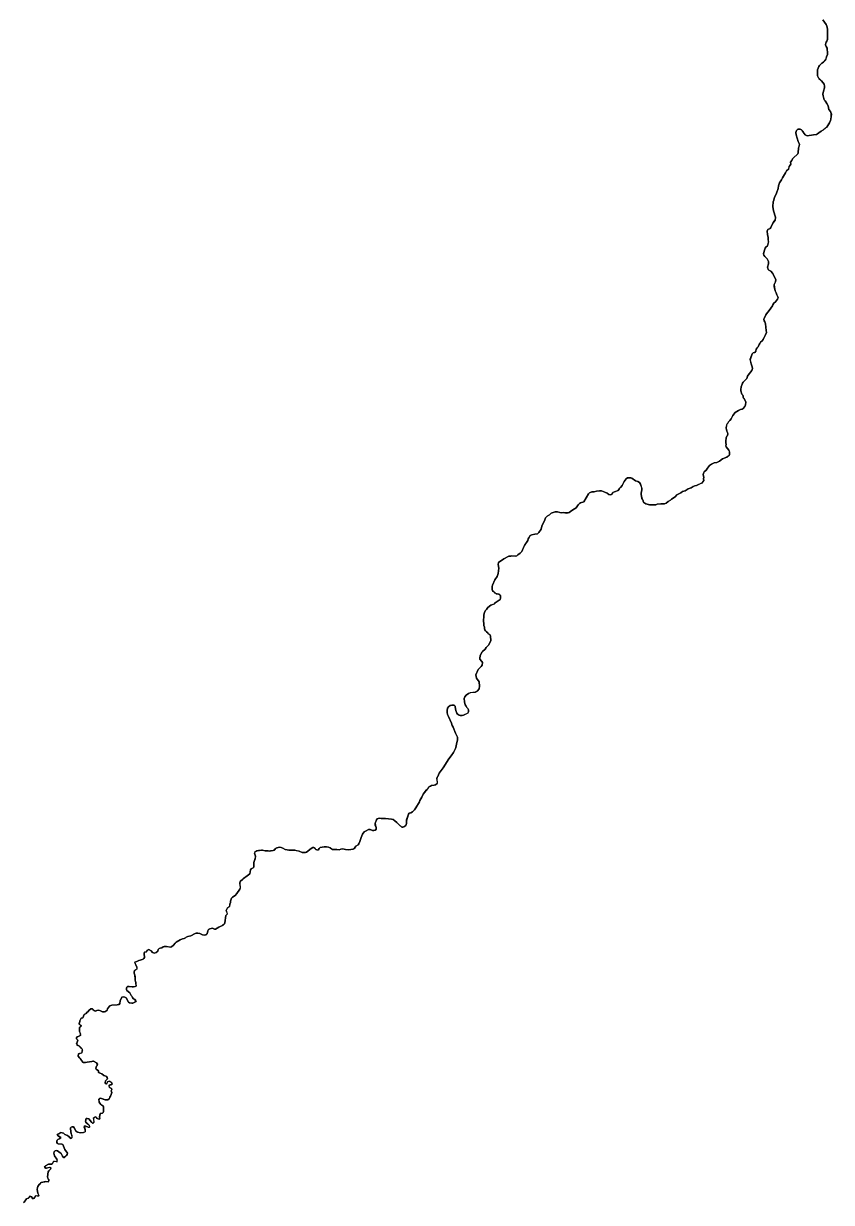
# Model space of a CAD drawing. Extents: x -74 to -34.8, y -33.8 to 5.3.
# Drawn here: x -52.823 to -50.831, y -16.757 to -13.851 of the extents above; entities that cross this region are included whole.
import ezdxf

# ---------------------------------------------------------------- set-up
doc = ezdxf.new("R2010")
doc.units = 0
doc.header["$LTSCALE"] = 2
doc.layers.add('UFEBRASIL', color=7, linetype='Continuous')

msp = doc.modelspace()

# ---------------------------------------------------------------- linework, layer by layer
at = {"layer": 'UFEBRASIL'}
for points in [[(-50.8528, -13.8421), (-50.844, -13.8536), (-50.8423, -13.8574), (-50.8415, -13.86), (-50.8406, -13.8658), (-50.841, -13.8773), (-50.8409, -13.8888), (-50.8413, -13.8917), (-50.8426, -13.895), (-50.8443, -13.8971), (-50.8451, -13.8991), (-50.8457, -13.9035), (-50.8444, -13.9076), (-50.8421, -13.9121), (-50.8416, -13.9145), (-50.8411, -13.9227), (-50.8413, -13.9273), (-50.8438, -13.9334), (-50.8457, -13.9417), (-50.851, -13.9463), (-50.8549, -13.949), (-50.8611, -13.9545), (-50.8627, -13.9569), (-50.8654, -13.965), (-50.866, -13.9752), (-50.8656, -13.9802), (-50.8644, -13.9831), (-50.8621, -13.9866), (-50.8574, -13.9904), (-50.8555, -13.9924), (-50.8492, -14.0008), (-50.8484, -14.0059), (-50.8484, -14.0097), (-50.8511, -14.018), (-50.8522, -14.0252), (-50.8519, -14.0291), (-50.8489, -14.039), (-50.8464, -14.0417), (-50.8455, -14.0441), (-50.8424, -14.0485), (-50.8397, -14.0537), (-50.8377, -14.0635), (-50.8338, -14.0682), (-50.8313, -14.0745), (-50.8318, -14.0809), (-50.8337, -14.0898), (-50.8362, -14.0958), (-50.8426, -14.1063), (-50.8505, -14.1129), (-50.8562, -14.1168), (-50.8627, -14.1207), (-50.8691, -14.1257), (-50.8756, -14.1257), (-50.8801, -14.1265), (-50.8865, -14.127), (-50.8901, -14.1279), (-50.8928, -14.1274), (-50.896, -14.1254), (-50.8989, -14.1223), (-50.9031, -14.115), (-50.9048, -14.1132), (-50.9082, -14.1118), (-50.9138, -14.1116), (-50.9158, -14.113), (-50.9175, -14.1148), (-50.9191, -14.1197), (-50.9186, -14.1258), (-50.9137, -14.1418), (-50.911, -14.1467), (-50.9104, -14.1495), (-50.9115, -14.1561), (-50.9128, -14.1576), (-50.9133, -14.1698), (-50.9144, -14.1722), (-50.9259, -14.1829), (-50.9272, -14.1848), (-50.9289, -14.1884), (-50.9319, -14.1927), (-50.9317, -14.1977), (-50.9327, -14.2005), (-50.9356, -14.2039), (-50.937, -14.2104), (-50.9417, -14.2146), (-50.9449, -14.219), (-50.9523, -14.2312), (-50.9547, -14.2365), (-50.9594, -14.2436), (-50.9622, -14.2509), (-50.9624, -14.2575), (-50.9671, -14.2692), (-50.9682, -14.2733), (-50.9716, -14.2793), (-50.9734, -14.2865), (-50.9753, -14.2909), (-50.976, -14.3019), (-50.9743, -14.3126), (-50.9693, -14.3281), (-50.9697, -14.3357), (-50.9759, -14.343), (-50.9806, -14.3542), (-50.9821, -14.3563), (-50.9879, -14.359), (-50.9899, -14.3627), (-50.9892, -14.3709), (-50.9874, -14.379), (-50.9876, -14.3818), (-50.9872, -14.386), (-50.9868, -14.3894), (-50.9877, -14.3955), (-50.9891, -14.3992), (-50.9931, -14.4025), (-50.9949, -14.4052), (-50.9958, -14.4073), (-50.9967, -14.4095), (-50.9991, -14.4192), (-50.9982, -14.4219), (-50.9956, -14.4257), (-50.9924, -14.4285), (-50.9897, -14.4316), (-50.9879, -14.4346), (-50.9866, -14.4375), (-50.9868, -14.4438), (-50.9887, -14.4518), (-50.9885, -14.4542), (-50.987, -14.4571), (-50.9855, -14.4589), (-50.9803, -14.4613), (-50.9758, -14.467), (-50.9719, -14.4761), (-50.9682, -14.4823), (-50.9695, -14.4876), (-50.9725, -14.4944), (-50.972, -14.5018), (-50.97, -14.5099), (-50.9675, -14.5153), (-50.9662, -14.5203), (-50.9632, -14.5247), (-50.9628, -14.527), (-50.964, -14.5307), (-50.9692, -14.5375), (-50.9731, -14.5406), (-50.9755, -14.5446), (-50.9762, -14.5467), (-50.9847, -14.5589), (-50.9911, -14.5669), (-50.9927, -14.5693), (-50.9974, -14.5782), (-50.9977, -14.5802), (-50.9975, -14.5839), (-50.9952, -14.5868), (-50.994, -14.5915), (-50.9925, -14.6082), (-50.9918, -14.6138), (-50.996, -14.6232), (-50.9994, -14.6302), (-51.0018, -14.633), (-51.0061, -14.6368), (-51.0076, -14.64), (-51.0097, -14.6427), (-51.0123, -14.6484), (-51.0142, -14.6502), (-51.0165, -14.654), (-51.0178, -14.6591), (-51.02, -14.6624), (-51.0213, -14.6628), (-51.0245, -14.6626), (-51.0265, -14.6657), (-51.0316, -14.6801), (-51.0292, -14.6902), (-51.0265, -14.6976), (-51.0262, -14.7013), (-51.0272, -14.7068), (-51.0368, -14.7179), (-51.0383, -14.7203), (-51.0397, -14.7265), (-51.0435, -14.7294), (-51.0493, -14.7353), (-51.0505, -14.7376), (-51.051, -14.7404), (-51.054, -14.7467), (-51.055, -14.7531), (-51.0547, -14.7562), (-51.0525, -14.7644), (-51.0501, -14.7673), (-51.049, -14.7698), (-51.0491, -14.7735), (-51.0466, -14.7754), (-51.0456, -14.7772), (-51.0425, -14.7846), (-51.043, -14.7914), (-51.0445, -14.795), (-51.0488, -14.8), (-51.0515, -14.8017), (-51.0555, -14.8026), (-51.0608, -14.8051), (-51.0645, -14.8072), (-51.0684, -14.8103), (-51.0742, -14.8175), (-51.0783, -14.8253), (-51.0817, -14.8297), (-51.0848, -14.8328), (-51.087, -14.8366), (-51.0884, -14.8382), (-51.0898, -14.8412), (-51.0908, -14.8496), (-51.0897, -14.852), (-51.0888, -14.8558), (-51.0875, -14.8589), (-51.0869, -14.8626), (-51.0877, -14.8664), (-51.0893, -14.8686), (-51.0911, -14.8728), (-51.0918, -14.8804), (-51.0918, -14.8846), (-51.0912, -14.8889), (-51.0915, -14.8918), (-51.0911, -14.895), (-51.0843, -14.9027), (-51.0823, -14.9074), (-51.0825, -14.9136), (-51.0832, -14.9159), (-51.0892, -14.9198), (-51.0996, -14.9241), (-51.1028, -14.9265), (-51.1069, -14.9296), (-51.1137, -14.9331), (-51.1202, -14.9341), (-51.1271, -14.9371), (-51.1318, -14.9406), (-51.1347, -14.9436), (-51.1367, -14.9471), (-51.1403, -14.952), (-51.1448, -14.9562), (-51.1469, -14.9595), (-51.1475, -14.9639), (-51.1462, -14.9697), (-51.1464, -14.9738), (-51.146, -14.9775), (-51.1508, -14.9838), (-51.1604, -14.9884), (-51.1644, -14.9898), (-51.1685, -14.9905), (-51.1725, -14.992), (-51.1772, -14.9957), (-51.1842, -14.998), (-51.192, -15.0027), (-51.1987, -15.0049), (-51.2026, -15.0081), (-51.2122, -15.0129), (-51.217, -15.0181), (-51.2253, -15.0234), (-51.2284, -15.0261), (-51.2341, -15.0296), (-51.2385, -15.0336), (-51.2426, -15.0354), (-51.2485, -15.0349), (-51.2523, -15.0351), (-51.2608, -15.0363), (-51.2646, -15.0373), (-51.2697, -15.0373), (-51.2719, -15.0378), (-51.2795, -15.0372), (-51.2905, -15.0343), (-51.2945, -15.0309), (-51.2965, -15.0256), (-51.2986, -15.0223), (-51.3007, -15.0121), (-51.3004, -15.0092), (-51.2985, -15.0007), (-51.2989, -14.9957), (-51.3019, -14.9865), (-51.3045, -14.9829), (-51.3084, -14.9803), (-51.3141, -14.9783), (-51.3231, -14.9718), (-51.3262, -14.9709), (-51.3338, -14.9713), (-51.3378, -14.9734), (-51.3421, -14.9799), (-51.3474, -14.9902), (-51.3509, -14.9944), (-51.354, -14.9976), (-51.3545, -14.9992), (-51.3573, -15.0025), (-51.3699, -15.0076), (-51.3739, -15.0118), (-51.3768, -15.0129), (-51.3802, -15.0123), (-51.3845, -15.0092), (-51.3901, -15.0064), (-51.3984, -15.0035), (-51.4029, -15.0032), (-51.4109, -15.0036), (-51.4161, -15.0059), (-51.4222, -15.0059), (-51.4278, -15.0083), (-51.4305, -15.0104), (-51.4417, -15.0301), (-51.4497, -15.0327), (-51.4524, -15.0341), (-51.4562, -15.038), (-51.4587, -15.0427), (-51.4608, -15.0447), (-51.4646, -15.0477), (-51.4718, -15.0515), (-51.4777, -15.0567), (-51.4805, -15.0576), (-51.4874, -15.0574), (-51.4916, -15.0565), (-51.4972, -15.057), (-51.5007, -15.0568), (-51.5065, -15.055), (-51.5124, -15.0546), (-51.5222, -15.0584), (-51.5264, -15.0623), (-51.5325, -15.0656), (-51.536, -15.0697), (-51.5388, -15.0772), (-51.5425, -15.0827), (-51.5454, -15.0904), (-51.5473, -15.0973), (-51.5527, -15.1059), (-51.5562, -15.1092), (-51.5627, -15.1099), (-51.5703, -15.1114), (-51.5739, -15.1135), (-51.5777, -15.1189), (-51.579, -15.1217), (-51.5798, -15.1253), (-51.5886, -15.139), (-51.5948, -15.1524), (-51.599, -15.1567), (-51.6047, -15.1609), (-51.6072, -15.1635), (-51.6107, -15.1639), (-51.6199, -15.1636), (-51.6221, -15.1638), (-51.627, -15.1645), (-51.6393, -15.1706), (-51.6521, -15.1799), (-51.6532, -15.1845), (-51.6512, -15.1938), (-51.6529, -15.2067), (-51.6557, -15.214), (-51.6611, -15.2225), (-51.6668, -15.2355), (-51.6676, -15.2385), (-51.668, -15.2463), (-51.6672, -15.2489), (-51.6657, -15.251), (-51.6624, -15.2531), (-51.6577, -15.2568), (-51.6515, -15.258), (-51.6492, -15.2591), (-51.6476, -15.2607), (-51.647, -15.2627), (-51.6469, -15.2679), (-51.6481, -15.2707), (-51.6601, -15.2795), (-51.6635, -15.2824), (-51.6714, -15.2853), (-51.6788, -15.2907), (-51.6821, -15.2956), (-51.6847, -15.2985), (-51.6868, -15.3028), (-51.6883, -15.3089), (-51.6886, -15.3159), (-51.6892, -15.3198), (-51.6882, -15.3352), (-51.6869, -15.3392), (-51.6869, -15.343), (-51.6862, -15.3459), (-51.6844, -15.3485), (-51.6822, -15.3509), (-51.6789, -15.3534), (-51.6778, -15.3552), (-51.6736, -15.3574), (-51.672, -15.3616), (-51.6714, -15.3717), (-51.6722, -15.3747), (-51.6773, -15.3833), (-51.6827, -15.3895), (-51.6854, -15.3935), (-51.6914, -15.3993), (-51.6937, -15.4011), (-51.6976, -15.41), (-51.6982, -15.4156), (-51.6979, -15.4178), (-51.693, -15.4235), (-51.6915, -15.4265), (-51.6929, -15.4332), (-51.6949, -15.436), (-51.7007, -15.4416), (-51.7024, -15.4438), (-51.7084, -15.4565), (-51.7061, -15.4645), (-51.6996, -15.4737), (-51.6988, -15.485), (-51.7001, -15.4908), (-51.7047, -15.4967), (-51.7097, -15.4991), (-51.7215, -15.5008), (-51.726, -15.5025), (-51.7319, -15.5068), (-51.7355, -15.5109), (-51.7367, -15.5149), (-51.7361, -15.5232), (-51.7343, -15.5302), (-51.7323, -15.5341), (-51.7301, -15.5374), (-51.7275, -15.5399), (-51.726, -15.5426), (-51.726, -15.5472), (-51.7277, -15.5508), (-51.7382, -15.5559), (-51.7421, -15.5568), (-51.7468, -15.5565), (-51.753, -15.554), (-51.7551, -15.551), (-51.7573, -15.5443), (-51.7588, -15.5356), (-51.7594, -15.5336), (-51.7619, -15.5316), (-51.7671, -15.5312), (-51.7714, -15.5324), (-51.7756, -15.5358), (-51.7776, -15.539), (-51.7788, -15.5445), (-51.7786, -15.5496), (-51.7776, -15.5543), (-51.7758, -15.5592), (-51.7682, -15.5756), (-51.7663, -15.5814), (-51.7637, -15.5857), (-51.7582, -15.6002), (-51.7537, -15.6102), (-51.7536, -15.6166), (-51.7556, -15.6278), (-51.7578, -15.6359), (-51.7586, -15.638), (-51.7636, -15.6477), (-51.7693, -15.6566), (-51.7748, -15.664), (-51.7885, -15.6856), (-51.7983, -15.6993), (-51.8019, -15.7069), (-51.8035, -15.7092), (-51.8045, -15.7141), (-51.8032, -15.723), (-51.8038, -15.7249), (-51.8072, -15.7275), (-51.8109, -15.7287), (-51.8173, -15.7298), (-51.8201, -15.7309), (-51.8224, -15.7323), (-51.8254, -15.7355), (-51.8272, -15.7373), (-51.8382, -15.7507), (-51.8415, -15.7584), (-51.8463, -15.7668), (-51.8474, -15.7695), (-51.8562, -15.7846), (-51.8594, -15.7892), (-51.8617, -15.7919), (-51.8647, -15.7942), (-51.8688, -15.7965), (-51.8721, -15.7977), (-51.8739, -15.8003), (-51.8753, -15.8029), (-51.8793, -15.8162), (-51.8789, -15.8228), (-51.8796, -15.8254), (-51.881, -15.8278), (-51.8856, -15.8315), (-51.8881, -15.8323), (-51.8902, -15.832), (-51.8932, -15.8301), (-51.8948, -15.8287), (-51.9028, -15.8207), (-51.9079, -15.8163), (-51.912, -15.8136), (-51.9159, -15.8126), (-51.9309, -15.8112), (-51.9419, -15.8107), (-51.9452, -15.8101), (-51.9488, -15.8104), (-51.9516, -15.812), (-51.9532, -15.814), (-51.9559, -15.8203), (-51.9566, -15.8226), (-51.9558, -15.828), (-51.9538, -15.8327), (-51.9536, -15.8351), (-51.9541, -15.8377), (-51.9576, -15.84), (-51.9598, -15.8403), (-51.9627, -15.8401), (-51.9689, -15.8376), (-51.9727, -15.8378), (-51.9787, -15.8409), (-51.9833, -15.844), (-51.9872, -15.8495), (-51.9911, -15.8575), (-51.994, -15.8676), (-51.9964, -15.8731), (-51.9981, -15.8753), (-52.0041, -15.8789), (-52.008, -15.8855), (-52.0113, -15.8862), (-52.0214, -15.8878), (-52.0298, -15.8875), (-52.0361, -15.8858), (-52.0413, -15.8865), (-52.0448, -15.8877), (-52.0505, -15.8872), (-52.0581, -15.8874), (-52.0633, -15.8862), (-52.0673, -15.8833), (-52.0714, -15.8815), (-52.0761, -15.8806), (-52.0792, -15.8805), (-52.082, -15.8807), (-52.0918, -15.8826), (-52.0944, -15.8846), (-52.0973, -15.8887), (-52.1003, -15.8883), (-52.1024, -15.8874), (-52.1042, -15.8859), (-52.1075, -15.8823), (-52.1097, -15.8821), (-52.1144, -15.8847), (-52.1173, -15.8871), (-52.126, -15.8941), (-52.1285, -15.895), (-52.1361, -15.8942), (-52.1436, -15.8911), (-52.1483, -15.8902), (-52.1542, -15.8891), (-52.1691, -15.8888), (-52.1733, -15.8884), (-52.1786, -15.887), (-52.1839, -15.8838), (-52.1881, -15.882), (-52.1911, -15.8818), (-52.1959, -15.882), (-52.1989, -15.8833), (-52.202, -15.8851), (-52.2037, -15.8872), (-52.2061, -15.889), (-52.2076, -15.8895), (-52.2146, -15.8909), (-52.2187, -15.891), (-52.2206, -15.8909), (-52.2274, -15.8904), (-52.2288, -15.8903), (-52.2338, -15.8891), (-52.2368, -15.8891), (-52.2412, -15.8899), (-52.2442, -15.89), (-52.2479, -15.8904), (-52.2508, -15.8918), (-52.2537, -15.8942), (-52.2539, -15.8965), (-52.2518, -15.9039), (-52.2522, -15.9103), (-52.2548, -15.9168), (-52.2556, -15.9203), (-52.2555, -15.9277), (-52.2559, -15.9305), (-52.2571, -15.9324), (-52.2619, -15.9351), (-52.2641, -15.9374), (-52.2653, -15.947), (-52.2683, -15.9494), (-52.2721, -15.9519), (-52.2809, -15.9586), (-52.2828, -15.9601), (-52.2891, -15.9661), (-52.2903, -15.97), (-52.289, -15.9822), (-52.2901, -15.9854), (-52.2971, -15.996), (-52.3016, -16.0003), (-52.3084, -16.0051), (-52.3105, -16.0074), (-52.3131, -16.0142), (-52.3134, -16.0176), (-52.3146, -16.0223), (-52.3154, -16.0278), (-52.3214, -16.033), (-52.3234, -16.0376), (-52.3231, -16.0402), (-52.321, -16.0466), (-52.3225, -16.0474), (-52.3247, -16.05), (-52.3271, -16.0679), (-52.3281, -16.0706), (-52.3327, -16.0742), (-52.3422, -16.0784), (-52.3503, -16.0839), (-52.3525, -16.0839), (-52.3576, -16.0813), (-52.361, -16.082), (-52.3639, -16.0825), (-52.3676, -16.0845), (-52.369, -16.0873), (-52.3705, -16.0952), (-52.3751, -16.0984), (-52.3784, -16.0986), (-52.3825, -16.0975), (-52.3888, -16.0946), (-52.394, -16.0933), (-52.3978, -16.0934), (-52.4002, -16.0942), (-52.4106, -16.1003), (-52.4185, -16.1014), (-52.4227, -16.1033), (-52.4243, -16.1047), (-52.4277, -16.1066), (-52.4311, -16.1074), (-52.4375, -16.1101), (-52.4467, -16.1158), (-52.4492, -16.1178), (-52.4533, -16.1231), (-52.4584, -16.1275), (-52.4618, -16.128), (-52.471, -16.1266), (-52.4732, -16.1267), (-52.477, -16.1264), (-52.479, -16.1273), (-52.4824, -16.1297), (-52.4865, -16.1301), (-52.4899, -16.132), (-52.4912, -16.1339), (-52.4921, -16.1382), (-52.4961, -16.1411), (-52.5007, -16.1427), (-52.5053, -16.1412), (-52.509, -16.1372), (-52.5147, -16.134), (-52.5174, -16.1354), (-52.5219, -16.1405), (-52.5255, -16.1406), (-52.5263, -16.1427), (-52.5258, -16.1447), (-52.5254, -16.1537), (-52.5271, -16.1562), (-52.5288, -16.1577), (-52.5357, -16.1603), (-52.5395, -16.1612), (-52.544, -16.1631), (-52.5486, -16.1651), (-52.5481, -16.1686), (-52.5461, -16.1712), (-52.5441, -16.1774), (-52.5443, -16.1821), (-52.5461, -16.1838), (-52.5499, -16.1865), (-52.5502, -16.1892), (-52.5502, -16.1921), (-52.5496, -16.1945), (-52.549, -16.1973), (-52.5485, -16.2014), (-52.5484, -16.2058), (-52.5481, -16.2103), (-52.5463, -16.2152), (-52.5462, -16.2196), (-52.5456, -16.224), (-52.548, -16.225), (-52.5523, -16.226), (-52.5554, -16.2261), (-52.5627, -16.2246), (-52.5667, -16.2251), (-52.5684, -16.2265), (-52.5697, -16.2289), (-52.5699, -16.232), (-52.5684, -16.2349), (-52.5609, -16.2405), (-52.5577, -16.247), (-52.5562, -16.2488), (-52.5545, -16.2523), (-52.5527, -16.2544), (-52.5503, -16.2563), (-52.5455, -16.26), (-52.5477, -16.2624), (-52.5503, -16.2645), (-52.5535, -16.2658), (-52.556, -16.266), (-52.5623, -16.2651), (-52.5644, -16.2634), (-52.5705, -16.2532), (-52.5735, -16.2511), (-52.5764, -16.25), (-52.5809, -16.2516), (-52.5849, -16.26), (-52.5861, -16.267), (-52.5874, -16.2692), (-52.5903, -16.2697), (-52.5928, -16.2701), (-52.6059, -16.2707), (-52.6108, -16.2724), (-52.6144, -16.2774), (-52.6162, -16.28), (-52.6175, -16.2832), (-52.6216, -16.2866), (-52.6235, -16.2874), (-52.6259, -16.2876), (-52.6288, -16.2871), (-52.6333, -16.2845), (-52.6375, -16.2836), (-52.6424, -16.2843), (-52.6478, -16.2854), (-52.6511, -16.2832), (-52.6533, -16.28), (-52.6571, -16.2802), (-52.6624, -16.2837), (-52.6644, -16.2867), (-52.6671, -16.2887), (-52.6689, -16.2916), (-52.6736, -16.2941), (-52.6769, -16.3023), (-52.6778, -16.3027), (-52.681, -16.3026), (-52.6829, -16.3059), (-52.6843, -16.3096), (-52.6849, -16.3131), (-52.6869, -16.3155), (-52.6853, -16.3179), (-52.6817, -16.3211), (-52.6817, -16.3228), (-52.6835, -16.3252), (-52.6852, -16.3262), (-52.6857, -16.3285), (-52.6853, -16.3348), (-52.6831, -16.3453), (-52.6864, -16.3473), (-52.6915, -16.3491), (-52.6932, -16.3511), (-52.6926, -16.3539), (-52.6897, -16.3568), (-52.691, -16.3623), (-52.693, -16.3683), (-52.6884, -16.3704), (-52.6856, -16.3723), (-52.6804, -16.3773), (-52.6777, -16.382), (-52.6789, -16.3836), (-52.6799, -16.3881), (-52.6815, -16.3891), (-52.6856, -16.3899), (-52.6875, -16.3912), (-52.6884, -16.3963), (-52.6855, -16.4006), (-52.6835, -16.4024), (-52.6815, -16.4053), (-52.6807, -16.4072), (-52.6766, -16.4123), (-52.671, -16.4123), (-52.6669, -16.4111), (-52.6552, -16.4094), (-52.6526, -16.4087), (-52.6505, -16.4087), (-52.6434, -16.4127), (-52.6411, -16.4167), (-52.6419, -16.4193), (-52.6436, -16.4216), (-52.6447, -16.4239), (-52.6451, -16.4262), (-52.6439, -16.4285), (-52.6386, -16.433), (-52.6375, -16.4379), (-52.6343, -16.4383), (-52.6301, -16.4399), (-52.625, -16.4443), (-52.6181, -16.4471), (-52.616, -16.452), (-52.617, -16.4537), (-52.6198, -16.4554), (-52.6214, -16.4571), (-52.6218, -16.4627), (-52.6189, -16.4656), (-52.6176, -16.4649), (-52.6153, -16.4591), (-52.611, -16.4583), (-52.6071, -16.461), (-52.6053, -16.4627), (-52.6053, -16.466), (-52.6078, -16.4673), (-52.6099, -16.4672), (-52.6133, -16.47), (-52.6111, -16.4737), (-52.6064, -16.4762), (-52.6058, -16.4786), (-52.6074, -16.4823), (-52.6055, -16.4862), (-52.6072, -16.4915), (-52.6091, -16.4956), (-52.6105, -16.4975), (-52.6126, -16.5021), (-52.6171, -16.5046), (-52.6225, -16.5039), (-52.6287, -16.5015), (-52.6326, -16.5004), (-52.6359, -16.5012), (-52.638, -16.5048), (-52.6366, -16.508), (-52.6365, -16.5102), (-52.6352, -16.5126), (-52.633, -16.5156), (-52.6294, -16.5178), (-52.6264, -16.5218), (-52.6264, -16.5258), (-52.6259, -16.5302), (-52.6261, -16.5334), (-52.6271, -16.5354), (-52.6289, -16.5371), (-52.6347, -16.538), (-52.6354, -16.5435), (-52.6359, -16.5473), (-52.6353, -16.5495), (-52.6358, -16.5516), (-52.6417, -16.5502), (-52.6444, -16.5468), (-52.647, -16.5459), (-52.651, -16.5502), (-52.6498, -16.5599), (-52.6513, -16.5615), (-52.6547, -16.5609), (-52.6556, -16.5591), (-52.6627, -16.5511), (-52.6662, -16.5502), (-52.6686, -16.5505), (-52.6696, -16.5528), (-52.6703, -16.5592), (-52.6633, -16.5648), (-52.6618, -16.5665), (-52.6608, -16.5719), (-52.6621, -16.5722), (-52.6641, -16.5719), (-52.6698, -16.5691), (-52.6739, -16.5691), (-52.6726, -16.5729), (-52.6713, -16.5779), (-52.6716, -16.583), (-52.6755, -16.585), (-52.6832, -16.5853), (-52.6903, -16.5843), (-52.6946, -16.5814), (-52.6987, -16.5734), (-52.7005, -16.5712), (-52.7036, -16.5706), (-52.7059, -16.5713), (-52.7078, -16.5735), (-52.708, -16.5759), (-52.7062, -16.5883), (-52.7047, -16.5914), (-52.704, -16.5976), (-52.7054, -16.5991), (-52.7093, -16.5983), (-52.7107, -16.5955), (-52.7152, -16.5926), (-52.7216, -16.5897), (-52.7249, -16.5868), (-52.7282, -16.5855), (-52.7312, -16.5852), (-52.7349, -16.5868), (-52.7361, -16.5878), (-52.7365, -16.5882), (-52.7403, -16.5904), (-52.7376, -16.5932), (-52.7311, -16.598), (-52.732, -16.5992), (-52.7355, -16.6001), (-52.7368, -16.6009), (-52.7392, -16.6023), (-52.7408, -16.6039), (-52.7415, -16.6065), (-52.7411, -16.6093), (-52.7397, -16.6116), (-52.7376, -16.613), (-52.729, -16.6132), (-52.7261, -16.6146), (-52.725, -16.6185), (-52.7215, -16.6267), (-52.7151, -16.6361), (-52.7157, -16.6393), (-52.7171, -16.6415), (-52.7232, -16.6464), (-52.726, -16.6457), (-52.7277, -16.6435), (-52.7288, -16.6402), (-52.7307, -16.6368), (-52.7328, -16.6346), (-52.7393, -16.63), (-52.7426, -16.6292), (-52.7452, -16.6296), (-52.7473, -16.6315), (-52.7478, -16.6326), (-52.7484, -16.6356), (-52.748, -16.6389), (-52.7468, -16.6427), (-52.7415, -16.6505), (-52.7407, -16.6524), (-52.7419, -16.6575), (-52.7482, -16.656), (-52.7497, -16.6567), (-52.752, -16.6611), (-52.7551, -16.6627), (-52.7616, -16.6632), (-52.7692, -16.6666), (-52.7712, -16.6688), (-52.771, -16.6705), (-52.7692, -16.6724), (-52.7668, -16.6727), (-52.764, -16.6719), (-52.7585, -16.6706), (-52.7557, -16.6742), (-52.7567, -16.6756), (-52.7612, -16.6789), (-52.7627, -16.6821), (-52.7641, -16.6944), (-52.7638, -16.6971), (-52.7622, -16.7003), (-52.7599, -16.7033), (-52.7635, -16.7066), (-52.7684, -16.7059), (-52.7728, -16.7067), (-52.7797, -16.708), (-52.7804, -16.7089), (-52.7817, -16.7108), (-52.7852, -16.7134), (-52.7879, -16.7178), (-52.789, -16.7205), (-52.7894, -16.7252), (-52.7878, -16.7345), (-52.786, -16.7412), (-52.7885, -16.742), (-52.7938, -16.7408), (-52.7953, -16.7446), (-52.7982, -16.7471), (-52.8019, -16.7478), (-52.8032, -16.7432), (-52.8076, -16.7417), (-52.8119, -16.7464), (-52.8163, -16.7481), (-52.8217, -16.7568), (-52.8233, -16.7581)], [(-52.8233, -16.7581), (-52.8217, -16.7568), (-52.8163, -16.7481), (-52.8119, -16.7464), (-52.806, -16.7414), (-52.8032, -16.7432), (-52.8005, -16.7482), (-52.797, -16.7465), (-52.7953, -16.7446), (-52.7926, -16.7397), (-52.7871, -16.742), (-52.786, -16.7392), (-52.7878, -16.7345), (-52.7894, -16.7252), (-52.789, -16.7205), (-52.7879, -16.7178), (-52.7852, -16.7134), (-52.7817, -16.7108), (-52.7797, -16.708), (-52.7667, -16.7058), (-52.7618, -16.7063), (-52.7599, -16.7033), (-52.7622, -16.7003), (-52.7638, -16.6971), (-52.7641, -16.6944), (-52.7627, -16.6821), (-52.7612, -16.6789), (-52.7557, -16.6742), (-52.7552, -16.6723), (-52.7604, -16.6708), (-52.7668, -16.6727), (-52.7692, -16.6724), (-52.771, -16.6705), (-52.7713, -16.6685), (-52.7692, -16.6666), (-52.7616, -16.6632), (-52.7548, -16.6627), (-52.752, -16.6611), (-52.7497, -16.6567), (-52.7465, -16.6553), (-52.7404, -16.6568), (-52.7407, -16.6524), (-52.7415, -16.6505), (-52.7468, -16.6427), (-52.748, -16.6389), (-52.7484, -16.6356), (-52.7478, -16.6326), (-52.7469, -16.6307), (-52.7452, -16.6296), (-52.7426, -16.6292), (-52.7393, -16.63), (-52.7328, -16.6346), (-52.7307, -16.6368), (-52.7288, -16.6402), (-52.7277, -16.6435), (-52.7245, -16.6468), (-52.7226, -16.6462), (-52.7171, -16.6415), (-52.7157, -16.6393), (-52.7151, -16.6361), (-52.7215, -16.6267), (-52.725, -16.6185), (-52.7261, -16.6146), (-52.729, -16.6132), (-52.7376, -16.613), (-52.7397, -16.6116), (-52.7411, -16.6093), (-52.7415, -16.6065), (-52.7408, -16.6039), (-52.7392, -16.6023), (-52.7355, -16.6001), (-52.7311, -16.598), (-52.7312, -16.5972), (-52.7376, -16.5932), (-52.7402, -16.5891), (-52.7365, -16.5882), (-52.7334, -16.5855), (-52.7312, -16.5852), (-52.7282, -16.5855), (-52.7249, -16.5868), (-52.7216, -16.5897), (-52.7152, -16.5926), (-52.7107, -16.5955), (-52.708, -16.5993), (-52.7054, -16.5991), (-52.7037, -16.5957), (-52.7047, -16.5914), (-52.7062, -16.5883), (-52.708, -16.5759), (-52.7078, -16.5735), (-52.7059, -16.5713), (-52.7036, -16.5706), (-52.7005, -16.5712), (-52.6987, -16.5734), (-52.6935, -16.5825), (-52.6903, -16.5843), (-52.6832, -16.5853), (-52.6755, -16.585), (-52.6707, -16.582), (-52.6713, -16.5779), (-52.6736, -16.5715), (-52.6732, -16.5684), (-52.6698, -16.5691), (-52.6641, -16.5719), (-52.6608, -16.5719), (-52.6602, -16.5703), (-52.6618, -16.5665), (-52.6633, -16.5648), (-52.6709, -16.5576), (-52.6696, -16.5528), (-52.6686, -16.5505), (-52.6662, -16.5502), (-52.6627, -16.5511), (-52.6556, -16.5591), (-52.6535, -16.5617), (-52.6513, -16.5615), (-52.6492, -16.5583), (-52.6508, -16.5486), (-52.647, -16.5459), (-52.6444, -16.5468), (-52.6401, -16.5513), (-52.6358, -16.5516), (-52.6353, -16.5495), (-52.6359, -16.5473), (-52.6355, -16.5416), (-52.6347, -16.538), (-52.6289, -16.5371), (-52.6271, -16.5354), (-52.6261, -16.5334), (-52.6259, -16.5302), (-52.6264, -16.5258), (-52.6266, -16.5209), (-52.6303, -16.5179), (-52.633, -16.5156), (-52.6352, -16.5126), (-52.6365, -16.5102), (-52.6366, -16.508), (-52.6376, -16.5029), (-52.6359, -16.5012), (-52.6326, -16.5004), (-52.6273, -16.5027), (-52.6225, -16.5039), (-52.6157, -16.5044), (-52.6113, -16.5006), (-52.6105, -16.4975), (-52.6091, -16.4956), (-52.6072, -16.4915), (-52.6058, -16.4847), (-52.6074, -16.4823), (-52.6058, -16.4786), (-52.6064, -16.4762), (-52.6111, -16.4737), (-52.612, -16.4686), (-52.6099, -16.4672), (-52.6078, -16.4673), (-52.6044, -16.4647), (-52.6053, -16.4627), (-52.6071, -16.461), (-52.6125, -16.4582), (-52.6164, -16.4602), (-52.6189, -16.4656), (-52.6207, -16.4649), (-52.6218, -16.4627), (-52.6214, -16.4571), (-52.6198, -16.4554), (-52.617, -16.4537), (-52.6161, -16.4502), (-52.6193, -16.4462), (-52.6203, -16.4458), (-52.625, -16.4443), (-52.6301, -16.4399), (-52.6343, -16.4383), (-52.6386, -16.4371), (-52.6386, -16.433), (-52.6439, -16.4285), (-52.6451, -16.4262), (-52.6447, -16.4239), (-52.6436, -16.4216), (-52.6419, -16.4193), (-52.6417, -16.4152), (-52.6434, -16.4127), (-52.6505, -16.4087), (-52.6526, -16.4087), (-52.6552, -16.4094), (-52.6669, -16.4111), (-52.671, -16.4123), (-52.6766, -16.4123), (-52.6807, -16.4072), (-52.6815, -16.4053), (-52.6835, -16.4024), (-52.6855, -16.4006), (-52.6884, -16.3963), (-52.6875, -16.3912), (-52.6856, -16.3899), (-52.6799, -16.3881), (-52.6792, -16.3864), (-52.6789, -16.3836), (-52.6776, -16.3802), (-52.6817, -16.3772), (-52.6856, -16.3723), (-52.6884, -16.3704), (-52.693, -16.3663), (-52.691, -16.3623), (-52.6897, -16.3568), (-52.6926, -16.3539), (-52.6932, -16.3511), (-52.6915, -16.3491), (-52.6864, -16.3473), (-52.6823, -16.3435), (-52.6853, -16.3348), (-52.6857, -16.3285), (-52.6852, -16.3262), (-52.6835, -16.3252), (-52.6817, -16.3211), (-52.6832, -16.3202), (-52.6853, -16.3179), (-52.6869, -16.3155), (-52.6849, -16.3131), (-52.6843, -16.3096), (-52.681, -16.3026), (-52.6769, -16.3023), (-52.6736, -16.2941), (-52.6689, -16.2916), (-52.6671, -16.2887), (-52.6644, -16.2867), (-52.6624, -16.2837), (-52.6571, -16.2802), (-52.6521, -16.2804), (-52.6498, -16.2844), (-52.6461, -16.2855), (-52.6424, -16.2843), (-52.6375, -16.2836), (-52.6333, -16.2845), (-52.6288, -16.2871), (-52.6259, -16.2876), (-52.6235, -16.2874), (-52.6216, -16.2866), (-52.6175, -16.2832), (-52.6162, -16.28), (-52.6108, -16.2724), (-52.6059, -16.2707), (-52.5928, -16.2701), (-52.5874, -16.2692), (-52.5861, -16.267), (-52.5849, -16.26), (-52.5809, -16.2516), (-52.5764, -16.25), (-52.5735, -16.2511), (-52.5705, -16.2532), (-52.5644, -16.2634), (-52.5623, -16.2651), (-52.556, -16.266), (-52.5535, -16.2658), (-52.5503, -16.2645), (-52.5477, -16.2624), (-52.5463, -16.2585), (-52.5503, -16.2563), (-52.5527, -16.2544), (-52.5545, -16.2523), (-52.5562, -16.2488), (-52.5577, -16.247), (-52.5609, -16.2405), (-52.5684, -16.2349), (-52.5699, -16.232), (-52.5697, -16.2289), (-52.5684, -16.2265), (-52.5667, -16.2251), (-52.5627, -16.2246), (-52.5554, -16.2261), (-52.5523, -16.226), (-52.548, -16.225), (-52.5451, -16.2231), (-52.5467, -16.2181), (-52.5463, -16.2152), (-52.5483, -16.2096), (-52.5484, -16.2047), (-52.5486, -16.1994), (-52.549, -16.1973), (-52.5496, -16.1945), (-52.5502, -16.1921), (-52.5502, -16.1892), (-52.5498, -16.1858), (-52.5461, -16.1838), (-52.5436, -16.1808), (-52.5441, -16.1774), (-52.5461, -16.1712), (-52.5488, -16.1667), (-52.5479, -16.1639), (-52.544, -16.1631), (-52.5395, -16.1612), (-52.5357, -16.1603), (-52.5288, -16.1577), (-52.5271, -16.1562), (-52.5254, -16.1537), (-52.5258, -16.1447), (-52.5263, -16.1427), (-52.5239, -16.1402), (-52.5201, -16.1395), (-52.5174, -16.1354), (-52.5135, -16.1339), (-52.509, -16.1372), (-52.5053, -16.1412), (-52.5007, -16.1427), (-52.4961, -16.1411), (-52.4921, -16.1382), (-52.4912, -16.1339), (-52.4885, -16.1307), (-52.4865, -16.1301), (-52.4824, -16.1297), (-52.479, -16.1273), (-52.477, -16.1264), (-52.4732, -16.1267), (-52.4691, -16.1265), (-52.4618, -16.128), (-52.4584, -16.1275), (-52.4533, -16.1231), (-52.4492, -16.1178), (-52.4467, -16.1158), (-52.4375, -16.1101), (-52.4311, -16.1074), (-52.4277, -16.1066), (-52.4243, -16.1047), (-52.4227, -16.1033), (-52.4185, -16.1014), (-52.4106, -16.1003), (-52.4002, -16.0942), (-52.3978, -16.0934), (-52.394, -16.0933), (-52.3888, -16.0946), (-52.3825, -16.0975), (-52.3784, -16.0986), (-52.3733, -16.0976), (-52.3705, -16.0952), (-52.369, -16.0873), (-52.3676, -16.0845), (-52.3639, -16.0825), (-52.361, -16.082), (-52.3576, -16.0813), (-52.3525, -16.0839), (-52.3503, -16.0839), (-52.3422, -16.0784), (-52.3315, -16.0734), (-52.3281, -16.0706), (-52.3271, -16.0679), (-52.3247, -16.05), (-52.321, -16.0466), (-52.3208, -16.0447), (-52.3231, -16.0402), (-52.3234, -16.0376), (-52.3214, -16.033), (-52.3149, -16.026), (-52.3146, -16.0223), (-52.3134, -16.0176), (-52.3131, -16.0142), (-52.3105, -16.0074), (-52.3084, -16.0051), (-52.3016, -16.0003), (-52.2971, -15.996), (-52.2901, -15.9854), (-52.2888, -15.9806), (-52.2903, -15.97), (-52.2891, -15.9661), (-52.2828, -15.9601), (-52.2809, -15.9586), (-52.2721, -15.9519), (-52.2683, -15.9494), (-52.2653, -15.947), (-52.2641, -15.9374), (-52.2619, -15.9351), (-52.2571, -15.9324), (-52.2559, -15.9305), (-52.2555, -15.9277), (-52.2553, -15.9189), (-52.2548, -15.9168), (-52.2515, -15.9073), (-52.2518, -15.9039), (-52.2539, -15.8965), (-52.2526, -15.8927), (-52.2474, -15.8902), (-52.2442, -15.89), (-52.2412, -15.8899), (-52.2338, -15.8891), (-52.2274, -15.8904), (-52.2256, -15.8905), (-52.217, -15.8911), (-52.2131, -15.8908), (-52.2076, -15.8895), (-52.2048, -15.8885), (-52.202, -15.8851), (-52.198, -15.8828), (-52.1959, -15.882), (-52.1911, -15.8818), (-52.1881, -15.882), (-52.1839, -15.8838), (-52.1786, -15.887), (-52.1733, -15.8884), (-52.1691, -15.8888), (-52.1542, -15.8891), (-52.1436, -15.8911), (-52.1361, -15.8942), (-52.1285, -15.895), (-52.126, -15.8941), (-52.1144, -15.8847), (-52.1097, -15.8821), (-52.1067, -15.8823), (-52.1042, -15.8859), (-52.1024, -15.8874), (-52.1003, -15.8883), (-52.0966, -15.8881), (-52.0944, -15.8846), (-52.0918, -15.8826), (-52.082, -15.8807), (-52.0792, -15.8805), (-52.0761, -15.8806), (-52.0714, -15.8815), (-52.0673, -15.8833), (-52.0615, -15.8869), (-52.0581, -15.8874), (-52.0505, -15.8872), (-52.0448, -15.8877), (-52.0413, -15.8865), (-52.0361, -15.8858), (-52.0298, -15.8875), (-52.0214, -15.8878), (-52.0113, -15.8862), (-52.0069, -15.8841), (-52.0041, -15.8789), (-51.9981, -15.8753), (-51.9955, -15.8714), (-51.994, -15.8676), (-51.9911, -15.8575), (-51.9872, -15.8495), (-51.9833, -15.844), (-51.9787, -15.8409), (-51.9727, -15.8378), (-51.9689, -15.8376), (-51.9627, -15.8401), (-51.9598, -15.8403), (-51.9567, -15.8397), (-51.9541, -15.8377), (-51.9536, -15.8351), (-51.9538, -15.8327), (-51.9561, -15.827), (-51.9566, -15.8226), (-51.9559, -15.8203), (-51.9532, -15.814), (-51.9516, -15.812), (-51.9488, -15.8104), (-51.9452, -15.8101), (-51.9419, -15.8107), (-51.9309, -15.8112), (-51.9159, -15.8126), (-51.912, -15.8136), (-51.9079, -15.8163), (-51.9028, -15.8207), (-51.8948, -15.8287), (-51.8932, -15.8301), (-51.8902, -15.832), (-51.8881, -15.8323), (-51.8856, -15.8315), (-51.881, -15.8278), (-51.8796, -15.8254), (-51.8789, -15.8228), (-51.8789, -15.8143), (-51.8753, -15.8029), (-51.8739, -15.8003), (-51.8721, -15.7977), (-51.8688, -15.7965), (-51.8647, -15.7942), (-51.8617, -15.7919), (-51.8594, -15.7892), (-51.8562, -15.7846), (-51.8474, -15.7695), (-51.8461, -15.7663), (-51.8415, -15.7584), (-51.8382, -15.7507), (-51.8296, -15.7402), (-51.8272, -15.7373), (-51.8248, -15.7348), (-51.8224, -15.7323), (-51.8201, -15.7309), (-51.8173, -15.7298), (-51.8109, -15.7287), (-51.8072, -15.7275), (-51.8038, -15.7249), (-51.8028, -15.7216), (-51.8045, -15.7122), (-51.8035, -15.7092), (-51.8019, -15.7069), (-51.7983, -15.6993), (-51.7885, -15.6856), (-51.7748, -15.664), (-51.7693, -15.6566), (-51.7636, -15.6477), (-51.7586, -15.638), (-51.7578, -15.6359), (-51.7556, -15.6278), (-51.7536, -15.6166), (-51.7537, -15.6102), (-51.7582, -15.6002), (-51.7637, -15.5857), (-51.7663, -15.5814), (-51.7682, -15.5756), (-51.7758, -15.5592), (-51.7776, -15.5543), (-51.7786, -15.5496), (-51.7788, -15.5445), (-51.7776, -15.539), (-51.7756, -15.5358), (-51.7714, -15.5324), (-51.7656, -15.5312), (-51.7619, -15.5316), (-51.7594, -15.5336), (-51.7588, -15.5356), (-51.7573, -15.5443), (-51.7551, -15.551), (-51.7517, -15.5551), (-51.7468, -15.5565), (-51.7421, -15.5568), (-51.7382, -15.5559), (-51.727, -15.5502), (-51.726, -15.5472), (-51.726, -15.5426), (-51.7275, -15.5399), (-51.7301, -15.5374), (-51.7323, -15.5341), (-51.7343, -15.5302), (-51.7361, -15.5232), (-51.7367, -15.5149), (-51.7355, -15.5109), (-51.7319, -15.5068), (-51.726, -15.5025), (-51.721, -15.5002), (-51.7097, -15.4991), (-51.7032, -15.4954), (-51.7001, -15.4908), (-51.6988, -15.485), (-51.6996, -15.4737), (-51.7061, -15.4645), (-51.7084, -15.4565), (-51.7024, -15.4438), (-51.7007, -15.4416), (-51.6949, -15.436), (-51.6929, -15.4332), (-51.6915, -15.4265), (-51.693, -15.4235), (-51.6979, -15.4178), (-51.6982, -15.4156), (-51.6976, -15.41), (-51.6937, -15.4011), (-51.6914, -15.3993), (-51.6854, -15.3935), (-51.6827, -15.3895), (-51.6773, -15.3833), (-51.6722, -15.3747), (-51.6714, -15.3717), (-51.672, -15.3616), (-51.6736, -15.3574), (-51.6778, -15.3552), (-51.6789, -15.3534), (-51.6822, -15.3509), (-51.6844, -15.3485), (-51.6862, -15.3459), (-51.6869, -15.343), (-51.6869, -15.3392), (-51.6882, -15.3352), (-51.6892, -15.3198), (-51.6886, -15.3159), (-51.6883, -15.3089), (-51.6868, -15.3028), (-51.6847, -15.2985), (-51.6821, -15.2956), (-51.6788, -15.2907), (-51.6714, -15.2853), (-51.662, -15.2814), (-51.6601, -15.2795), (-51.6481, -15.2707), (-51.6469, -15.2679), (-51.647, -15.2627), (-51.6476, -15.2607), (-51.6492, -15.2591), (-51.6515, -15.258), (-51.6595, -15.2559), (-51.6624, -15.2531), (-51.6657, -15.251), (-51.6672, -15.2489), (-51.668, -15.2463), (-51.6676, -15.2385), (-51.6668, -15.2355), (-51.6611, -15.2225), (-51.6557, -15.214), (-51.6529, -15.2067), (-51.6512, -15.1938), (-51.6532, -15.1845), (-51.6521, -15.1799), (-51.6393, -15.1706), (-51.627, -15.1645), (-51.6221, -15.1638), (-51.6199, -15.1636), (-51.6107, -15.1639), (-51.6072, -15.1635), (-51.6047, -15.1609), (-51.599, -15.1567), (-51.5948, -15.1524), (-51.5881, -15.1382), (-51.5798, -15.1253), (-51.579, -15.1217), (-51.5777, -15.1189), (-51.5739, -15.1135), (-51.5703, -15.1114), (-51.5627, -15.1099), (-51.5562, -15.1092), (-51.5527, -15.1059), (-51.5473, -15.0973), (-51.5454, -15.0904), (-51.5425, -15.0827), (-51.5388, -15.0772), (-51.536, -15.0697), (-51.5325, -15.0656), (-51.5264, -15.0623), (-51.5222, -15.0584), (-51.5124, -15.0546), (-51.5065, -15.055), (-51.5007, -15.0568), (-51.4972, -15.057), (-51.4916, -15.0565), (-51.4857, -15.0582), (-51.4805, -15.0576), (-51.4777, -15.0567), (-51.4718, -15.0515), (-51.4646, -15.0477), (-51.4608, -15.0447), (-51.4587, -15.0427), (-51.4562, -15.038), (-51.4524, -15.0341), (-51.4497, -15.0327), (-51.4417, -15.0301), (-51.4305, -15.0104), (-51.4278, -15.0083), (-51.4222, -15.0059), (-51.4161, -15.0059), (-51.4109, -15.0036), (-51.4029, -15.0032), (-51.3984, -15.0035), (-51.3901, -15.0064), (-51.3845, -15.0092), (-51.3802, -15.0123), (-51.3768, -15.0129), (-51.3739, -15.0118), (-51.3685, -15.0067), (-51.3573, -15.0025), (-51.354, -14.9976), (-51.353, -14.9961), (-51.3509, -14.9944), (-51.3469, -14.9899), (-51.3421, -14.9799), (-51.3378, -14.9734), (-51.3338, -14.9713), (-51.3262, -14.9709), (-51.3231, -14.9718), (-51.3141, -14.9783), (-51.3084, -14.9803), (-51.3045, -14.9829), (-51.3019, -14.9865), (-51.2987, -14.9971), (-51.2985, -15.0007), (-51.3004, -15.0092), (-51.3007, -15.0121), (-51.298, -15.024), (-51.2965, -15.0256), (-51.2945, -15.0309), (-51.2892, -15.0349), (-51.2795, -15.0372), (-51.2719, -15.0378), (-51.2697, -15.0373), (-51.2646, -15.0373), (-51.2608, -15.0363), (-51.2523, -15.0351), (-51.2485, -15.0349), (-51.2426, -15.0354), (-51.2385, -15.0336), (-51.2341, -15.0296), (-51.2284, -15.0261), (-51.2253, -15.0234), (-51.217, -15.0181), (-51.2122, -15.0129), (-51.2026, -15.0081), (-51.1987, -15.0049), (-51.192, -15.0027), (-51.1842, -14.998), (-51.1772, -14.9957), (-51.1725, -14.992), (-51.1685, -14.9905), (-51.1644, -14.9898), (-51.1604, -14.9884), (-51.1492, -14.9826), (-51.146, -14.9775), (-51.1464, -14.9738), (-51.1462, -14.9697), (-51.1475, -14.9639), (-51.1469, -14.9595), (-51.1448, -14.9562), (-51.1403, -14.952), (-51.1367, -14.9471), (-51.1347, -14.9436), (-51.1318, -14.9406), (-51.1271, -14.9371), (-51.1202, -14.9341), (-51.1137, -14.9331), (-51.1069, -14.9296), (-51.0996, -14.9241), (-51.0892, -14.9198), (-51.0831, -14.9155), (-51.0825, -14.9134), (-51.0824, -14.9105), (-51.083, -14.9058), (-51.0843, -14.9027), (-51.0911, -14.895), (-51.0915, -14.8918), (-51.0912, -14.8889), (-51.0918, -14.8846), (-51.0918, -14.8804), (-51.0911, -14.8728), (-51.0893, -14.8686), (-51.0877, -14.8664), (-51.0869, -14.8626), (-51.0875, -14.8589), (-51.0888, -14.8558), (-51.0897, -14.852), (-51.0906, -14.8482), (-51.0894, -14.8404), (-51.0884, -14.8382), (-51.087, -14.8366), (-51.0848, -14.8328), (-51.0817, -14.8297), (-51.0783, -14.8253), (-51.0742, -14.8175), (-51.0684, -14.8103), (-51.0645, -14.8072), (-51.0608, -14.8051), (-51.0555, -14.8026), (-51.0515, -14.8017), (-51.0488, -14.8), (-51.0445, -14.795), (-51.043, -14.7914), (-51.0425, -14.7846), (-51.0456, -14.7772), (-51.0466, -14.7754), (-51.0493, -14.7727), (-51.049, -14.7698), (-51.0501, -14.7673), (-51.0525, -14.7644), (-51.0547, -14.7562), (-51.055, -14.7531), (-51.054, -14.7467), (-51.051, -14.7404), (-51.0505, -14.7376), (-51.0493, -14.7353), (-51.0435, -14.7294), (-51.0397, -14.7265), (-51.0383, -14.7203), (-51.0368, -14.7179), (-51.0272, -14.7068), (-51.0262, -14.7013), (-51.0265, -14.6976), (-51.0292, -14.6902), (-51.0315, -14.6784), (-51.0265, -14.6657), (-51.0245, -14.6626), (-51.02, -14.6624), (-51.019, -14.6615), (-51.0178, -14.6591), (-51.0165, -14.654), (-51.0142, -14.6502), (-51.0123, -14.6484), (-51.0097, -14.6427), (-51.0076, -14.64), (-51.0061, -14.6368), (-51.0018, -14.633), (-50.9994, -14.6302), (-50.9974, -14.626), (-50.996, -14.6232), (-50.9946, -14.6201), (-50.9916, -14.6128), (-50.9925, -14.6082), (-50.994, -14.5915), (-50.9952, -14.5868), (-50.9975, -14.5839), (-50.9977, -14.5802), (-50.9974, -14.5782), (-50.9927, -14.5693), (-50.9911, -14.5669), (-50.9847, -14.5589), (-50.9762, -14.5467), (-50.9755, -14.5446), (-50.9731, -14.5406), (-50.9692, -14.5375), (-50.964, -14.5307), (-50.9628, -14.527), (-50.9632, -14.5247), (-50.9662, -14.5203), (-50.9675, -14.5153), (-50.97, -14.5099), (-50.9729, -14.5006), (-50.9725, -14.4944), (-50.9695, -14.4876), (-50.9682, -14.4823), (-50.9719, -14.4761), (-50.9769, -14.4662), (-50.9803, -14.4613), (-50.9855, -14.4589), (-50.987, -14.4571), (-50.9885, -14.4542), (-50.9887, -14.4518), (-50.9868, -14.4438), (-50.9866, -14.4375), (-50.9879, -14.4346), (-50.9897, -14.4316), (-50.9924, -14.4285), (-50.9956, -14.4257), (-50.9982, -14.4219), (-50.9991, -14.418), (-50.9967, -14.4095), (-50.9949, -14.4052), (-50.9931, -14.4025), (-50.9891, -14.3992), (-50.9872, -14.394), (-50.9868, -14.3894), (-50.9876, -14.3818), (-50.9874, -14.379), (-50.9892, -14.3709), (-50.9899, -14.3627), (-50.9879, -14.359), (-50.9821, -14.3563), (-50.9806, -14.3542), (-50.975, -14.3414), (-50.9693, -14.3339), (-50.9693, -14.3281), (-50.9743, -14.3126), (-50.976, -14.3019), (-50.9753, -14.2909), (-50.9734, -14.2865), (-50.9716, -14.2793), (-50.9682, -14.2733), (-50.9671, -14.2692), (-50.9624, -14.2575), (-50.9622, -14.2509), (-50.9594, -14.2436), (-50.9547, -14.2365), (-50.9523, -14.2312), (-50.9449, -14.219), (-50.9417, -14.2146), (-50.9363, -14.209), (-50.9356, -14.2039), (-50.9327, -14.2005), (-50.9317, -14.1977), (-50.9319, -14.1927), (-50.9289, -14.1884), (-50.9272, -14.1848), (-50.9259, -14.1829), (-50.9144, -14.1722), (-50.9133, -14.1698), (-50.9128, -14.1576), (-50.9115, -14.1561), (-50.9104, -14.1495), (-50.911, -14.1467), (-50.9137, -14.1418), (-50.9186, -14.1258), (-50.9191, -14.1197), (-50.9175, -14.1148), (-50.9158, -14.113), (-50.9138, -14.1116), (-50.9082, -14.1118), (-50.9048, -14.1132), (-50.9021, -14.1164), (-50.8989, -14.1223), (-50.896, -14.1254), (-50.8928, -14.1274), (-50.8901, -14.1279), (-50.8865, -14.127), (-50.8801, -14.1265), (-50.8756, -14.1257), (-50.8678, -14.1251), (-50.8627, -14.1207), (-50.8562, -14.1168), (-50.8505, -14.1129), (-50.8414, -14.1049), (-50.8362, -14.0958), (-50.8337, -14.0898), (-50.8331, -14.0872), (-50.8318, -14.0809), (-50.8317, -14.0727), (-50.8338, -14.0682), (-50.8377, -14.0635), (-50.8397, -14.0537), (-50.8424, -14.0485), (-50.8455, -14.0441), (-50.8464, -14.0417), (-50.8489, -14.039), (-50.8519, -14.0291), (-50.8522, -14.0252), (-50.8511, -14.018), (-50.8484, -14.0097), (-50.8484, -14.0059), (-50.8492, -14.0008), (-50.8555, -13.9924), (-50.8574, -13.9904), (-50.8631, -13.9853), (-50.8644, -13.9831), (-50.8656, -13.9802), (-50.866, -13.9752), (-50.8654, -13.965), (-50.8627, -13.9569), (-50.8611, -13.9545), (-50.8549, -13.949), (-50.851, -13.9463), (-50.8449, -13.9402), (-50.8438, -13.9334), (-50.8413, -13.9273), (-50.8411, -13.9227), (-50.8416, -13.9145), (-50.8421, -13.9121), (-50.8444, -13.9076), (-50.8457, -13.9035), (-50.8451, -13.8991), (-50.8443, -13.8971), (-50.8426, -13.895), (-50.841, -13.8898), (-50.8409, -13.8888), (-50.841, -13.8773), (-50.8406, -13.8658), (-50.8415, -13.86), (-50.8423, -13.8574), (-50.844, -13.8536), (-50.8528, -13.8421)]]:
    msp.add_lwpolyline(points, dxfattribs=at)

doc.saveas('drawing.dxf')
